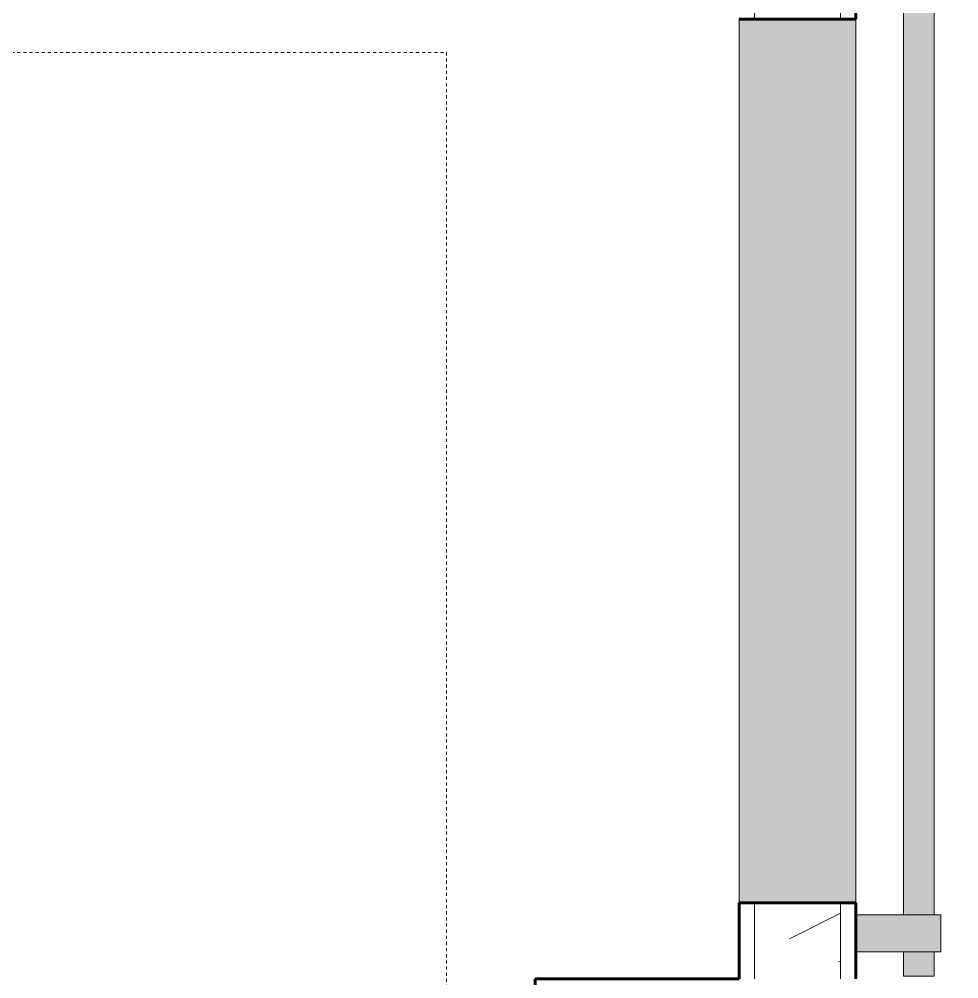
# Model space of a CAD drawing. Header units: inches. Extents: x -4061 to -1937, y 10959 to 12323.
# Drawn here: x -2814.27 to -2775.98, y 11536.23 to 11575.33 of the extents above; entities that cross this region are included whole.
import ezdxf

# ---------------------------------------------------------------- set-up
doc = ezdxf.new("R2010")
doc.units = ezdxf.units.IN
doc.header["$MEASUREMENT"] = 0
doc.linetypes.add('Dash', pattern=[0.25, 0.125, -0.125])
for name, color, linetype, lineweight in [('0-1', 7, 'Continuous', 5), ('0-2', 250, 'Continuous', 9), ('A-DOOR-1', 250, 'Continuous', 9), ('A-DOOR-3', 90, 'Continuous', 18), ('A-DOOR-4', 55, 'Continuous', 18), ('A-DOOR-5', 7, 'Continuous', 18), ('A-DOOR-6', 10, 'Continuous', 60), ('A-WALL-1', 8, 'Continuous', 5), ('A-WALL-2', 10, 'Continuous', 60), ('A-WALL-3', 7, 'Continuous', 18), ('A-WALL-PATT-1', 250, 'Continuous', 9), ('A-WALL-PATT-2', 253, 'Continuous', 9), ('I-FURN-HDLN-1', 250, 'Dash', 9)]:
    doc.layers.add(name, color=color, linetype=linetype, lineweight=lineweight)
pattern_1 = [(0, (0, 0), (20.48, 5.12), [0.845, -14.515, 0.845, -14.515, -81.92]), (0, (0, 0), (20.48, 5.12), [-30.72, 0.845, -29.875, 0.845, -14.515, -35.84]), (0, (0, 0), (20.48, 5.12), [-76.8, 0.845, -9.395, 0.845, -24.755]), (120, (7.68, 2.56), (-14.67405006737632, 15.1762002695053), [0.8449999999999999, -14.515, 0.8449999999999999, -14.515, -81.91999999999999]), (120, (7.68, 2.56), (-14.67405006737632, 15.1762002695053), [-30.72, 0.8449999999999999, -29.875, 0.8449999999999999, -14.515, -35.84]), (120, (7.68, 2.56), (-14.67405006737632, 15.1762002695053), [-76.79999999999998, 0.8449999999999999, -9.394999999999998, 0.8449999999999999, -24.755]), (240, (10.24, 12.8), (-5.805949932623669, -20.2962002695053), [0.845, -14.515, 0.845, -14.515, -81.92]), (240, (10.24, 12.8), (-5.805949932623669, -20.2962002695053), [-30.72, 0.845, -29.875, 0.845, -14.515, -35.84]), (240, (10.24, 12.8), (-5.805949932623669, -20.2962002695053), [-76.8, 0.845, -9.395, 0.845, -24.755])]

# ---------------------------------------------------------------- blocks, each defined once
blk = doc.blocks.new('Interior_barn_door_18732 - Interior_barn_door_18732-1656080-ENLARGED RCP - 3RD FLOOR PLAN - EAST')
at = {"layer": 'A-DOOR-3'}
for points in [[(-23.63105244242274, 6.57292521110024), (-23.63105244242274, 6.322925211100126), (-22.48837085448042, 6.322925211100297), (-22.51762098526927, 6.572925211100412), (-23.60077126589891, 6.572925211100241)], [(-23.30747720230687, 6.274176482682137), (-23.28250209668056, 6.072925211100355), (-22.82451428916209, 6.072925211100355), (-22.8494893947884, 6.322925211100127), (-23.30747720230687, 6.322925211100127)], [(-22.48837085448042, 6.572925211100403), (-22.48837085448042, 6.322925211100289), (-20.63165479758151, 6.322925211100617), (-20.63165479758151, 6.57292521110073), (-22.40783759787217, 6.572925211100401)], [(-23.68247720230431, 6.000000000002434), (-23.657502096678, 5.822925211106725), (-23.44099574573346, 5.822925211106726), (-23.44099574573192, 6.072925211100359), (-23.68247720230431, 6.072925211100189)], [(-23.44099574573192, 5.822925211106726), (-22.69099574573414, 5.822925211106896), (-22.69099574573414, 6.07292521110053), (-23.44099574573192, 6.072925211100359), (-23.44099574573192, 6.000000000002605)], [(-22.69099574573414, 6.07292521110053), (-22.69099574573414, 5.822925211106896), (-22.44951428916192, 5.822925211106895), (-22.47448939478806, 6.07292521110053), (-22.62629098445859, 6.07292521110053)]]:
    blk.add_hatch(color=256, dxfattribs=at).paths.add_polyline_path(points, flags=0)
at = {"layer": 'A-DOOR-4'}
for points in [[(-53.55759402004224, 6.000000000002408), (-53.55759402004224, 5.82292521110056), (-52.05759402004224, 5.822925211100901), (-52.05759402004224, 6.000000000002749), (-52.58126643202473, 6.000000000002578)], [(-55.89578477311874, 5.037272623997917), (-55.89578477311857, 4.07292521109343), (-19.89578477311823, 4.072925211100422), (-19.89578477311857, 5.822925211107527), (-55.89578477311891, 5.822925211100535)]]:
    blk.add_hatch(color=256, dxfattribs=at).paths.add_polyline_path(points, flags=0)
h = blk.add_hatch(color=256, dxfattribs=at)
h.paths.add_polyline_path([(-23.73397552619508, 6.000000000002237), (-23.73397552619508, 5.822925211106358), (-23.68247720230448, 5.822925211106358), (-23.68247720230448, 6.000000000002237)], flags=0)
h.paths.add_polyline_path([(-22.44951428916209, 5.822925211106699), (-22.23397552619491, 5.822925211106699), (-22.23397552619491, 6.000000000002578), (-22.44951428916209, 6.000000000002578)], flags=0)
h = blk.add_hatch(color=256, dxfattribs=at)
h.paths.add_polyline_path([(-59.99999999999044, 4.947925211084302), (-58.99999999999118, 4.947925211084472), (-58.99999999999135, 5.572925211100443), (-59.99999999999061, 5.551628852530786), (-59.99999999999044, 5.037272623996747)], flags=0)
h.paths.add_polyline_path([(-57.4999999999905, 5.549701761047533), (-57.49999999999033, 4.947925211084813), (-55.89578477311908, 4.947925211085154), (-55.89578477311925, 5.572925211101125), (-57.4999999999905, 5.551628852531298)], flags=0)
h.paths.add_polyline_path([(-19.89578477311892, 5.440014339667603), (-19.89578477311874, 4.947925211092146), (18.50000000000892, 4.952917862433159), (18.5000000000096, 5.57292521111562), (-19.89578477311892, 5.551628852538631), (-19.89578477311892, 5.48919108847328)], flags=0)
h.paths.add_polyline_path([(20.00000000000892, 4.94792521109982), (21.00000000000955, 4.947925211100161), (21.00000000000938, 5.572925211116131), (20.0000000000096, 5.551628852546305), (20.00000000000892, 4.94992227163319)], flags=0)
h = blk.add_hatch(color=256, dxfattribs=at)
h.paths.add_polyline_path([(-58.99999999999118, 5.037272623996918), (-58.99999999999067, 2.374999999990698), (-57.49999999998982, 2.374999999991039), (-57.4999999999905, 5.846091912777657), (-58.99999999999135, 5.822925211099536), (-58.99999999999118, 5.107690053756093)], flags=0)
h.paths.add_polyline_path([(18.50000000000909, 4.406659333734544), (18.50000000000943, 2.375000000005364), (20.00000000000943, 2.375000000005534), (20.0000000000096, 5.846091912777828), (18.5000000000096, 5.846091912777657), (18.50000000000909, 4.40972489358463)], flags=0)
h = blk.add_hatch(color=256, dxfattribs=at)
h.paths.add_polyline_path([(-59.99999999999027, 4.406659333719194), (-59.99999999999027, 4.322925211084357), (-58.99999999999101, 4.344221569654014), (-58.99999999999118, 4.947925211084472), (-59.99999999999044, 4.947925211084302), (-59.99999999999044, 4.505983472842805)], flags=0)
h.paths.add_polyline_path([(-57.49999999999033, 4.631430095721063), (-57.49999999999016, 4.322925211084868), (-55.89578477311891, 4.344221569654696), (-55.89578477311908, 4.947925211085154), (-57.49999999999033, 4.947925211084813), (-57.49999999999033, 4.635425211084927)], flags=0)
h.paths.add_polyline_path([(-19.89578477311874, 4.505983472850649), (-19.89578477311857, 4.322925211092201), (18.50000000000909, 4.346148661153297), (18.50000000000892, 4.947925211099649), (-19.89578477311874, 4.947925211092146), (-19.89578477311874, 4.571336824312898)], flags=0)
h.paths.add_polyline_path([(20.00000000000909, 4.407885557674678), (20.00000000000909, 4.322925211099875), (21.00000000000972, 4.344221569669703), (21.00000000000955, 4.947925211100161), (20.00000000000892, 4.945928150566791), (20.00000000000892, 4.505983472858323)], flags=0)
at = {"layer": 'A-DOOR-1'}
for p, q in [((-22.48837085449005, 6.572925211097648), (-23.63105244243242, 6.572925211097648)), ((-23.63105244243242, 6.572925211097648), (-23.63105244243242, 6.322925211097617)), ((-23.63105244243242, 6.322925211097617), (-22.48837085449005, 6.322925211097617)), ((-23.31599574573442, 6.322925211100268), (-23.31599574573425, 6.072925211100324)), ((-23.31599574573442, 6.322925211100297), (-23.31599574573442, 6.072925211100354)), ((-22.81599574573437, 6.072925211100154), (-22.81599574573454, 6.322925211100097)), ((-22.81599574573437, 6.072925211100183), (-22.81599574573454, 6.322925211100297)), ((-22.48630175656393, 6.322925211100294), (-22.48630175656393, 6.572925211100408)), ((-20.62034330120468, 6.322925211100098), (-20.62034330120468, 6.572925211100212)), ((-23.69099574573306, 6.072925211100149), (-23.69099574573306, 5.822925211100037)), ((-23.44099574574163, 6.072925211097679), (-23.69099574574163, 6.072925211097673)), ((-23.69099574574283, 6.07292521109749), (-23.68247720231509, 6.072925211097489)), ((-22.69099574574388, 6.072925211097679), (-23.44099574574163, 6.072925211097679)), ((-22.44099574574389, 6.072925211097673), (-22.69099574574389, 6.072925211097679)), ((-22.4495142891718, 6.072925211097489), (-22.44099574574407, 6.07292521109749)), ((-22.44099574573437, 5.822925211100207), (-22.44099574573437, 6.072925211100149))]:
    blk.add_line(p, q, dxfattribs=at)
for points, knots in [([(-22.48876554560499, 6.322925211097575), (-22.39584382133424, 6.322925211097571), (-22.10360900115165, 6.322925211097563), (-21.53155754823306, 6.322925211097547), (-21.00477501553064, 6.322925211097532), (-20.73552581484513, 6.322925211097524), (-20.60927508959446, 6.322925211097512), (-20.62183501759752, 6.322925211097505), (-20.64092808584217, 6.322925211097503)], [0.1495851412137505, 0.1495851412137505, 0.1495851412137505, 0.1495851412137505, 0.2105512602441014, 0.2964689347687159, 0.3707647652797351, 0.4376596094380052, 0.4969615954401262, 0.5310492962460405, 0.5310492962460405, 0.5310492962460405, 0.5310492962460405]), ([(-20.63868366532948, 6.572925211097534), (-20.61978821255244, 6.572925211097536), (-20.61098276722661, 6.572925211097542), (-20.73473689163487, 6.572925211097554), (-21.00568833207353, 6.572925211097568), (-21.5283048616829, 6.572925211097576), (-22.11581176672147, 6.572925211097594), (-22.37754968820258, 6.5729252110976), (-22.47648076529495, 6.572925211097608)], [-0.5310492962460405, -0.5310492962460405, -0.5310492962460405, -0.5310492962460405, -0.4969615954401262, -0.4376596094380052, -0.3707647652797351, -0.2964689347687159, -0.2105512602441014, -0.1495851412137513, -0.1495851412137513, -0.1495851412137513, -0.1495851412137513])]:
    blk.add_open_spline(points, degree=3, knots=knots, dxfattribs=at)
at = {"layer": 'A-DOOR-5'}
for p, q in [((-58.9999999999905, 5.572925211100269), (-59.99999999999044, 5.572925211100269)), ((-60.00000000000011, 5.572925211097455), (-60.00000000000011, 4.947925211097465)), ((-59.00000000000011, 2.374999999995762), (-59.00000000000011, 5.846091912775024)), ((-59.00000000000011, 5.846091912775024), (-57.50000000000011, 5.846091912774873)), ((-57.50000000000011, 5.846091912774873), (-57.50000000000011, 2.374999999995944)), ((-55.89578477311891, 5.572925211100269), (-57.4999999999905, 5.57292521110044)), ((-55.89578477312832, 4.072925211097766), (-55.89578477312832, 5.822925211097764)), ((-55.89578477312832, 5.822925211097764), (-19.89578477312833, 5.822925211097764)), ((-19.89578477312833, 5.822925211097764), (-19.89578477312832, 4.072925211097766)), ((18.5000000000096, 5.572925211100099), (-19.89578477311892, 5.572925211100269)), ((18.49999999999988, 5.846091912774873), (19.99999999999988, 5.846091912775024)), ((18.49999999999988, 2.374999999995731), (18.49999999999988, 5.846091912774873)), ((19.99999999999988, 5.846091912775024), (19.99999999999988, 2.37499999999593)), ((21.00000000000955, 5.572925211100099), (20.0000000000096, 5.572925211100099)), ((20.99999999999988, 4.94792521109746), (20.99999999999988, 5.572925211097455)), ((-60.00000000000011, 4.947925211097457), (-60.00000000000011, 4.322925211097456)), ((20.99999999999988, 4.322925211097456), (20.99999999999988, 4.947925211097453)), ((-59.99999999999027, 4.322925211100213), (-58.99999999999033, 4.322925211100042)), ((-57.4999999999905, 4.322925211100213), (-55.89578477311891, 4.322925211100383)), ((-19.89578477311892, 4.322925211100042), (18.5000000000096, 4.322925211100042)), ((20.0000000000096, 4.322925211100042), (21.00000000000972, 4.322925211100213)), ((-19.89578477312832, 4.072925211097766), (-55.89578477312832, 4.072925211097766))]:
    blk.add_line(p, q, dxfattribs=at)
at = {"layer": 'A-DOOR-6'}
for p, q in [((-53.5575940200519, 5.999999999999679), (-53.5575940200519, 5.82292521109746)), ((-52.0575940200519, 5.999999999999679), (-53.5575940200519, 5.999999999999679)), ((-52.0575940200519, 5.822925211097345), (-52.0575940200519, 5.999999999999679)), ((-23.73397552620474, 5.999999999999679), (-23.73397552620474, 5.822925211097558)), ((-23.68247720231409, 5.999999999999679), (-23.73397552620474, 5.999999999999679)), ((-22.23397552620473, 5.999999999999679), (-22.44951428917186, 5.999999999999679)), ((-22.23397552620473, 5.822925211097345), (-22.23397552620473, 5.999999999999679))]:
    blk.add_line(p, q, dxfattribs=at)
blk = doc.blocks.new('Bed-Standard - Queen 60_ x 79_-1433484-ENLARGED RCP - 3RD FLOOR PLAN - EAST')
at = {"layer": 'I-FURN-HDLN-1'}
for p, q in [((-55.31147540983584, 77.29508196721251), (64.68852459016394, 77.29508196721251)), ((-55.31147540983584, -37.70491803278724), (-55.31147540983584, 77.29508196721251))]:
    blk.add_line(p, q, dxfattribs=at)
blk = doc.blocks.new('CTR - 1st Phase - Unit Layouts_rvt-1-ENLARGED RCP - 3RD FLOOR PLAN - EAST')
at = {"layer": 'A-WALL-1'}
blk.add_hatch(color=256, dxfattribs=at).paths.add_polyline_path([(-2784.298736678433, 11539.32850593519), (-2780.17373667843, 11539.32850593519), (-2780.17373667843, 11575.32850593519), (-2784.923736678432, 11575.32850593519), (-2784.923736678432, 11539.32850593519)], flags=0)
at = {"layer": 'A-WALL-PATT-1'}
h = blk.add_hatch(dxfattribs=at)
h.set_pattern_fill('FP_1', color=256, style=0, pattern_type=2)
h.set_pattern_definition(pattern_1)
h.paths.add_polyline_path([(-2784.923736678432, 11536.22664739784), (-2784.298736678436, 11536.22664739784), (-2784.298736678433, 11539.32850593519), (-2784.923736678432, 11539.32850593519)], flags=0)
h.paths.add_polyline_path([(-2784.923736678432, 11575.32850593705), (-2784.29873667843, 11575.32850593705), (-2784.29873667843, 11575.95350593705), (-2784.923736678432, 11575.95350593705)], flags=0)
h.paths.add_polyline_path([(-2784.29873667843, 11579.45350593705), (-2784.29873667843, 11623.64857569195), (-2784.923736677513, 11623.64857569195), (-2784.92373667843, 11579.45350593705)], flags=0)
h = blk.add_hatch(dxfattribs=at)
h.set_pattern_fill('FP_1', color=256, style=0, pattern_type=2)
h.set_pattern_definition(pattern_1)
h.paths.add_polyline_path([(-2780.17373667843, 11536.22664739784), (-2780.17373667843, 11539.32850593519), (-2780.798736678432, 11539.32850593519), (-2780.798736678432, 11536.22664739784)], flags=0)
h.paths.add_polyline_path([(-2780.798736678429, 11575.32850593519), (-2780.17373667843, 11575.32850593519), (-2780.173736678429, 11623.639396111), (-2780.798736678429, 11623.639396111), (-2780.798736678429, 11577.55851030087)], flags=0)
at = {"layer": 'A-WALL-PATT-2'}
h = blk.add_hatch(dxfattribs=at)
h.set_pattern_fill('FP_2', color=256, style=0, pattern_type=2)
h.set_pattern_definition([(216.87, (4.265, 10.662), (31.98716190389133, 21.32545714244463), [5.331, -47.981]), (206.565, (10.662, 7.464), (-10.66247606731217, -10.66200980650436), [11.921, -11.921]), (198.435, (10.662, 2.132), (-21.3244936496746, -10.66258686177925), [6.743999999999999, -26.974])])
h.paths.add_polyline_path([(-2780.798736678432, 11535.60164739784), (-2780.798736678432, 11539.32850593519), (-2784.298736678433, 11539.32850593519), (-2784.298736678435, 11535.60164739784), (-2783.079877951714, 11535.60164739784)], flags=0)
h.paths.add_polyline_path([(-2784.29873667843, 11575.32850593519), (-2780.798736678429, 11575.32850593519), (-2780.798736678429, 11623.64857569195), (-2784.29873667843, 11623.64857569195), (-2784.29873667843, 11575.95350593705)], flags=0)
at = {"layer": 'A-WALL-2'}
for p, q in [((-2780.173736678426, 11623.64857569194), (-2780.173736678428, 11575.32850593518)), ((-2780.173736678428, 11575.32850593518), (-2784.923736678428, 11575.32850593518)), ((-2784.92373667843, 11536.22664739784), (-2784.92373667843, 11539.32850593518)), ((-2784.92373667843, 11539.32850593518), (-2780.17373667843, 11539.32850593518)), ((-2780.17373667843, 11539.32850593518), (-2780.17373667843, 11536.22664739783)), ((-2793.24687222756, 11531.47664739593), (-2793.246872227558, 11536.22664739784)), ((-2793.246872227558, 11536.22664739784), (-2792.621872227558, 11536.22664739784)), ((-2792.621872227558, 11536.22664739784), (-2788.496872227558, 11536.22664739784)), ((-2788.496872227558, 11536.22664739784), (-2784.923736678429, 11536.22664739784))]:
    blk.add_line(p, q, dxfattribs=at)
at = {"layer": 'A-WALL-3'}
for p, q in [((-2780.798736678426, 11623.64857569194), (-2780.798736678428, 11575.32850593518)), ((-2784.298736678428, 11575.95350593704), (-2784.298736678428, 11575.32850593518)), ((-2784.923736678428, 11575.32850593518), (-2784.92373667843, 11539.32850593518)), ((-2780.17373667843, 11539.32850593518), (-2780.173736678428, 11575.32850593518)), ((-2784.29873667843, 11539.32850593518), (-2784.29873667843, 11536.22664739784)), ((-2780.79873667843, 11539.32850593518), (-2780.79873667843, 11536.22664739783))]:
    blk.add_line(p, q, dxfattribs=at)
at = {"layer": '0-2'}
for name, p, rotation in [('Interior_barn_door_18732 - Interior_barn_door_18732-1656080-ENLARGED RCP - 3RD FLOOR PLAN - EAST', (-2782.548736678428, 11557.32850593518), 269.9999999999976), ('Bed-Standard - Queen 60_ x 79_-1433484-ENLARGED RCP - 3RD FLOOR PLAN - EAST', (-2874.144073219237, 11518.66517198328), 270.0000000000165)]:
    blk.add_blockref(name, p, dxfattribs=dict(at, rotation=rotation))

msp = doc.modelspace()

# ---------------------------------------------------------------- block references
at = {"layer": '0-1'}
msp.add_blockref('CTR - 1st Phase - Unit Layouts_rvt-1-ENLARGED RCP - 3RD FLOOR PLAN - EAST', (0, 0), dxfattribs=at)

doc.saveas('drawing.dxf')
